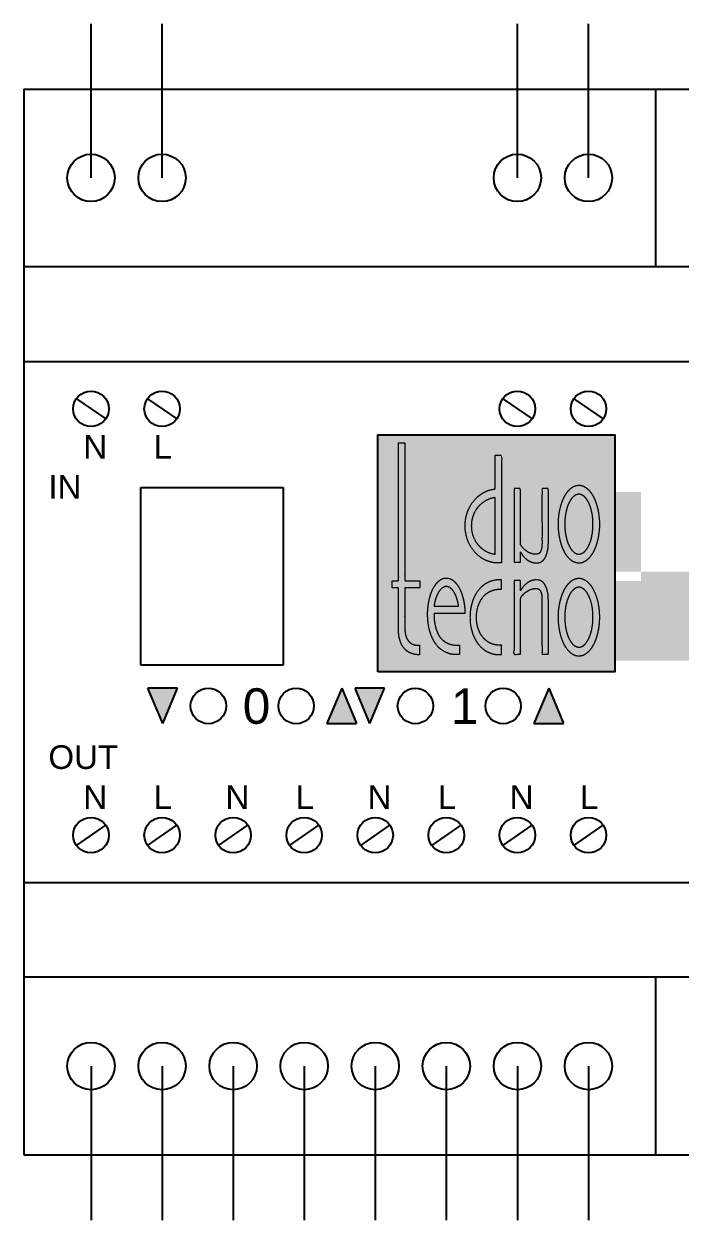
# Model space of a CAD drawing. Header units: centimetres. Extents: x 112.1 to 128.1, y 37 to 47.1.
# Drawn here: x 112.07 to 117.61, y 36.98 to 47.08 of the extents above; entities that cross this region are included whole.
import ezdxf

# ---------------------------------------------------------------- set-up
doc = ezdxf.new("R2010")
doc.units = ezdxf.units.CM
doc.layers.get('0').update_dxf_attribs({"lineweight": 25})
doc.layers.add('Layer 1', color=7, linetype='Continuous', lineweight=25)
doc.styles.add('Arial', font='arial.ttf')

# ---------------------------------------------------------------- blocks, each defined once
blk = doc.blocks.new('block 2')
at = {"layer": 'Layer 1', "linetype": 'Continuous', "lineweight": 0, "true_color": 0xcccccb}
for points in [[(610.08, -299.13), (610.08, -312.97), (610.08, -323.35), (610.08, -333.73), (610.08, -344.1), (610.09, -354.48), (610.09, -364.86), (610.09, -375.24), (610.09, -385.62), (610.1, -396), (610.1, -409.84), (611.59, -409.83), (612.7, -409.83), (613.82, -409.82), (614.93, -409.82), (616.05, -409.82), (617.17, -409.82), (618.28, -409.82), (619.4, -409.83), (620.52, -409.83), (622.01, -409.84), (622.01, -415.49), (620.52, -415.49), (619.4, -415.49), (618.28, -415.5), (617.17, -415.5), (616.05, -415.5), (614.93, -415.5), (613.82, -415.5), (612.7, -415.5), (611.59, -415.5), (610.1, -415.5), (610.1, -419.51), (610.09, -422.51), (610.09, -425.52), (610.09, -428.52), (610.09, -431.52), (610.08, -434.53), (610.08, -437.53), (610.08, -440.53), (610.08, -443.54), (610.08, -447.54), (610.09, -448.4), (610.15, -449.5), (610.27, -450.59), (610.44, -451.66), (610.66, -452.72), (610.93, -453.77), (611.25, -454.81), (611.63, -455.83), (612.06, -456.84), (612.55, -457.58), (612.84, -458.01), (613.29, -458.5), (613.75, -458.95), (614.25, -459.38), (614.76, -459.77), (615.3, -460.13), (615.87, -460.46), (616.46, -460.76), (617.07, -461.02), (617.6, -461.16), (618.11, -461.31), (618.51, -461.36), (618.92, -461.4), (619.32, -461.44), (619.72, -461.47), (620.13, -461.49), (620.53, -461.5), (620.94, -461.5), (621.35, -461.5), (621.89, -461.48), (621.88, -462.44), (621.88, -463.17), (621.88, -463.89), (621.88, -464.61), (621.88, -465.34), (621.87, -466.06), (621.87, -466.79), (621.87, -467.51), (621.87, -468.23), (621.86, -469.2), (621.16, -469.21), (619.89, -469.11), (618.66, -468.93), (617.45, -468.68), (616.27, -468.35), (615.12, -467.95), (613.99, -467.47), (612.89, -466.91), (611.82, -466.28), (611.28, -465.82), (610.58, -465.24), (609.86, -464.39), (609.18, -463.51), (608.55, -462.6), (607.98, -461.67), (607.45, -460.7), (606.97, -459.72), (606.54, -458.7), (606.16, -457.66), (605.94, -456.81), (605.7, -455.91), (605.51, -454.76), (605.35, -453.61), (605.21, -452.45), (605.1, -451.29), (605.02, -450.13), (604.96, -448.97), (604.93, -447.81), (604.92, -446.64), (604.94, -445.71), (604.94, -441.93), (604.94, -439.1), (604.94, -436.27), (604.94, -433.43), (604.94, -430.6), (604.94, -427.77), (604.94, -424.94), (604.94, -422.11), (604.94, -419.28), (604.94, -415.5), (599.81, -415.5), (599.81, -409.84), (600.45, -409.83), (600.93, -409.83), (601.41, -409.83), (601.9, -409.83), (602.38, -409.83), (602.86, -409.82), (603.34, -409.82), (603.82, -409.82), (604.3, -409.82), (604.94, -409.81), (604.94, -397.99), (604.94, -389.12), (604.94, -380.25), (604.94, -371.38), (604.94, -362.51), (604.94, -353.64), (604.94, -344.77), (604.94, -335.9), (604.94, -327.03), (604.94, -315.2), (604.93, -313.18), (604.94, -311.74), (604.94, -310.34), (604.94, -308.96), (604.94, -307.61), (604.94, -306.29), (604.93, -305), (604.92, -303.73), (604.91, -302.5), (604.9, -301.37), (604.9, -300.42), (604.89, -299.65), (604.89, -299.05), (604.9, -298.64), (604.91, -298.4), (604.92, -298.34), (604.93, -298.46), (604.95, -298.65), (604.95, -298.82), (604.94, -298.95), (604.93, -299.05), (604.9, -299.12), (604.86, -299.16), (604.82, -299.17), (604.76, -299.15), (604.73, -299.12), (604.75, -299.09), (604.83, -299.07), (604.96, -299.05), (605.14, -299.04), (605.39, -299.03), (605.68, -299.03), (606.04, -299.04), (606.42, -299.05), (606.81, -299.05), (607.22, -299.06), (607.63, -299.06), (608.05, -299.06), (608.48, -299.06), (608.92, -299.06), (609.37, -299.06), (610, -299.07)], [(682.6, -308.91), (682.59, -311.18), (682.59, -314.02), (682.59, -316.85), (682.59, -319.69), (682.59, -322.53), (682.59, -325.36), (682.59, -328.2), (682.6, -331.03), (682.6, -333.87), (682.6, -336.13), (681.79, -336.22), (680.39, -336.49), (679.02, -336.84), (677.67, -337.24), (676.35, -337.71), (675.06, -338.24), (673.79, -338.84), (672.55, -339.5), (671.34, -340.23), (670.69, -340.7), (669.92, -341.25), (668.34, -342.68), (666.87, -344.19), (665.5, -345.77), (664.25, -347.42), (663.1, -349.14), (662.07, -350.94), (661.14, -352.82), (660.32, -354.76), (660.04, -355.64), (659.73, -356.61), (659.32, -358.36), (659, -360.07), (658.76, -361.76), (658.59, -363.43), (658.5, -365.07), (658.49, -366.68), (658.56, -368.26), (658.71, -369.82), (658.94, -371.37), (659.26, -372.92), (659.66, -374.48), (660.15, -376.05), (660.72, -377.62), (661.39, -379.2), (662.14, -380.79), (662.97, -382.38), (663.54, -383.25), (664.05, -384.05), (664.49, -384.64), (664.97, -385.24), (665.48, -385.86), (666.02, -386.49), (666.59, -387.14), (667.19, -387.81), (667.83, -388.49), (668.49, -389.19), (669.23, -389.88), (670.09, -390.57), (671.07, -391.24), (672.16, -391.9), (673.37, -392.55), (674.7, -393.18), (676.15, -393.8), (677.71, -394.41), (678.66, -394.67), (679.4, -394.88), (680.33, -395.05), (681.27, -395.18), (682.22, -395.29), (683.16, -395.37), (684.11, -395.42), (685.06, -395.45), (686.01, -395.44), (686.97, -395.41), (687.73, -395.36), (687.73, -388.16), (687.73, -379.17), (687.73, -370.17), (687.73, -361.18), (687.73, -352.18), (687.73, -343.18), (687.73, -334.18), (687.73, -325.18), (687.74, -316.18), (687.75, -308.98), (687.32, -308.94), (686.78, -308.93), (686.25, -308.92), (685.71, -308.91), (685.17, -308.91), (684.64, -308.9), (684.1, -308.91), (683.57, -308.91), (683.03, -308.91)], [(697.75, -335.83), (702.84, -335.83), (702.84, -339.53), (702.84, -344.15), (702.84, -348.77), (702.84, -353.39), (702.84, -358), (702.84, -362.62), (702.84, -367.24), (702.84, -371.86), (702.84, -376.48), (702.84, -380.17), (702.83, -380.37), (702.9, -380.58), (702.99, -380.79), (703.08, -380.99), (703.19, -381.19), (703.31, -381.39), (703.43, -381.58), (703.57, -381.77), (703.72, -381.95), (703.82, -382.1), (704.18, -382.58), (704.48, -382.93), (704.81, -383.29), (705.15, -383.66), (705.52, -384.04), (705.91, -384.43), (706.32, -384.83), (706.75, -385.23), (707.2, -385.65), (707.7, -386.06), (708.27, -386.45), (708.92, -386.82), (709.64, -387.17), (710.44, -387.5), (711.31, -387.81), (712.26, -388.09), (713.29, -388.36), (713.91, -388.44), (714.21, -388.47), (714.6, -388.51), (714.98, -388.53), (715.37, -388.53), (715.75, -388.51), (716.12, -388.47), (716.5, -388.4), (716.86, -388.32), (717.23, -388.21), (717.49, -388.04), (717.79, -387.85), (718.08, -387.54), (718.36, -387.22), (718.61, -386.88), (718.84, -386.53), (719.05, -386.17), (719.23, -385.79), (719.39, -385.4), (719.54, -385), (719.62, -384.68), (719.76, -384.13), (719.87, -383.46), (719.96, -382.82), (720.04, -382.21), (720.1, -381.63), (720.15, -381.09), (720.18, -380.59), (720.2, -380.11), (720.2, -379.67), (720.2, -379.25), (720.19, -378.83), (720.19, -378.4), (720.18, -377.98), (720.18, -377.56), (720.17, -377.14), (720.17, -376.71), (720.16, -376.29), (720.17, -375.73), (720.17, -372.41), (720.17, -368.25), (720.16, -364.09), (720.16, -359.94), (720.16, -355.78), (720.16, -351.62), (720.16, -347.47), (720.17, -343.31), (720.17, -339.16), (720.19, -335.83), (720.61, -335.84), (721.14, -335.84), (721.66, -335.84), (722.19, -335.84), (722.72, -335.84), (723.25, -335.84), (723.77, -335.84), (724.3, -335.84), (724.83, -335.83), (725.25, -335.83), (725.26, -339.29), (725.26, -343.62), (725.27, -347.94), (725.27, -352.26), (725.27, -356.59), (725.27, -360.91), (725.27, -365.23), (725.27, -369.56), (725.27, -373.88), (725.27, -377.34), (725.29, -378.08), (725.28, -379.39), (725.22, -380.69), (725.13, -381.98), (724.98, -383.27), (724.8, -384.55), (724.57, -385.83), (724.29, -387.1), (723.97, -388.36), (723.72, -389.06), (723.57, -389.48), (723.25, -390.23), (722.89, -390.94), (722.48, -391.62), (722.02, -392.27), (721.52, -392.88), (720.98, -393.45), (720.39, -393.99), (719.75, -394.49), (719.33, -394.71), (718.97, -394.89), (718.69, -394.99), (718.39, -395.08), (718.07, -395.17), (717.74, -395.24), (717.4, -395.32), (717.04, -395.38), (716.66, -395.44), (716.27, -395.49), (715.86, -395.52), (715.41, -395.52), (714.93, -395.49), (714.41, -395.43), (713.86, -395.34), (713.27, -395.21), (712.65, -395.06), (712, -394.88), (711.63, -394.75), (711.03, -394.54), (710.61, -394.33), (710.17, -394.1), (709.73, -393.85), (709.28, -393.57), (708.81, -393.28), (708.34, -392.96), (707.86, -392.62), (707.37, -392.26), (706.87, -391.86), (706.36, -391.39), (705.84, -390.85), (705.32, -390.24), (704.79, -389.56), (704.25, -388.81), (703.7, -388), (703.15, -387.11), (702.86, -386.59), (702.85, -387.29), (702.84, -388.16), (702.84, -389.03), (702.83, -389.9), (702.83, -390.77), (702.83, -391.64), (702.83, -392.51), (702.83, -393.39), (702.84, -394.26), (702.84, -394.96), (702.41, -394.96), (701.88, -394.96), (701.35, -394.96), (700.82, -394.97), (700.29, -394.97), (699.76, -394.97), (699.23, -394.97), (698.69, -394.97), (698.16, -394.97), (697.73, -394.98), (697.74, -390.05), (697.74, -386.41), (697.74, -382.94), (697.74, -379.64), (697.74, -376.5), (697.74, -373.54), (697.74, -370.74), (697.74, -368.11), (697.74, -365.65), (697.74, -363.24), (697.74, -360.75), (697.74, -358.18), (697.74, -355.55), (697.74, -352.83), (697.74, -350.04), (697.75, -347.18), (697.75, -344.25), (697.75, -341.49), (697.75, -339.17), (697.75, -337.28), (697.75, -335.83), (697.75, -334.82), (697.75, -334.24), (697.75, -334.1), (697.75, -334.39), (697.75, -334.86), (697.75, -335.26), (697.75, -335.58), (697.75, -335.83), (697.75, -336.01), (697.75, -336.11), (697.75, -336.13), (697.75, -336.08), (697.75, -336), (697.75, -335.93), (697.75, -335.88), (697.75, -335.84), (697.75, -335.82), (697.75, -335.81), (697.75, -335.81)], [(765.16, -353.28), (764.95, -352.23), (764.61, -350.92), (764.24, -349.61), (763.84, -348.32), (763.4, -347.04), (762.93, -345.78), (762.42, -344.52), (761.87, -343.28), (761.29, -342.05), (760.75, -341.1), (760.44, -340.59), (759.85, -339.7), (759.22, -338.84), (758.56, -338.03), (757.85, -337.25), (757.1, -336.51), (756.31, -335.8), (755.48, -335.14), (754.62, -334.51), (754.07, -334.22), (753.63, -333.98), (753.04, -333.76), (752.44, -333.57), (751.83, -333.42), (751.22, -333.3), (750.61, -333.22), (749.99, -333.17), (749.36, -333.15), (748.73, -333.17), (748.23, -333.26), (747.78, -333.34), (747.03, -333.59), (746.3, -333.89), (745.6, -334.21), (744.92, -334.58), (744.26, -334.99), (743.62, -335.43), (743, -335.91), (742.41, -336.42), (742.1, -336.74), (741.54, -337.31), (740.92, -338.09), (740.33, -338.88), (739.76, -339.69), (739.22, -340.52), (738.71, -341.36), (738.22, -342.22), (737.76, -343.09), (737.32, -343.98), (737.01, -344.7), (736.54, -345.83), (736.23, -346.71), (735.94, -347.63), (735.64, -348.59), (735.35, -349.59), (735.06, -350.64), (734.78, -351.72), (734.5, -352.85), (734.23, -354.02), (733.98, -355.26), (733.77, -356.63), (733.6, -358.11), (733.47, -359.71), (733.39, -361.43), (733.34, -363.26), (733.34, -365.21), (733.38, -367.28), (733.45, -368.49), (733.55, -369.74), (733.74, -371.3), (733.97, -372.85), (734.24, -374.39), (734.55, -375.93), (734.89, -377.46), (735.27, -378.98), (735.7, -380.49), (736.16, -381.99), (736.62, -383.17), (736.93, -383.94), (737.36, -384.89), (737.82, -385.83), (738.31, -386.74), (738.83, -387.65), (739.38, -388.53), (739.96, -389.4), (740.57, -390.26), (741.2, -391.1), (741.79, -391.72), (742.1, -392.06), (742.71, -392.62), (743.34, -393.15), (744, -393.63), (744.68, -394.07), (745.39, -394.47), (746.13, -394.83), (746.89, -395.15), (747.67, -395.42), (748.14, -395.52), (748.58, -395.61), (749.38, -395.64), (750.15, -395.61), (750.92, -395.52), (751.67, -395.39), (752.41, -395.2), (753.14, -394.96), (753.86, -394.67), (754.56, -394.32), (754.93, -394.09), (755.38, -393.8), (756.11, -393.21), (756.8, -392.59), (757.47, -391.95), (758.1, -391.28), (758.71, -390.58), (759.28, -389.86), (759.83, -389.12), (760.35, -388.35), (760.62, -387.9), (761.15, -387), (761.71, -385.83), (762.25, -384.65), (762.75, -383.46), (763.21, -382.25), (763.65, -381.03), (764.05, -379.81), (764.43, -378.57), (764.76, -377.32), (764.99, -376.31), (765.29, -374.89), (765.64, -372.37), (765.9, -369.85), (766.06, -367.33), (766.13, -364.8), (766.1, -362.28), (765.97, -359.76), (765.75, -357.23), (765.44, -354.71)], [(641.77, -458.44), (641.2, -458.03), (640.33, -457.18), (639.51, -456.29), (638.75, -455.37), (638.04, -454.42), (637.39, -453.43), (636.79, -452.4), (636.25, -451.33), (635.76, -450.23), (635.53, -449.59), (635.24, -448.78), (634.86, -447.32), (634.52, -445.85), (634.23, -444.38), (633.98, -442.91), (633.79, -441.42), (633.64, -439.93), (633.54, -438.44), (633.49, -436.93), (633.5, -436.08), (635.57, -436.08), (638.15, -436.08), (640.74, -436.08), (643.33, -436.08), (645.91, -436.09), (648.5, -436.09), (651.08, -436.09), (653.67, -436.08), (656.25, -436.08), (658.32, -436.08), (658.33, -434.84), (658.24, -433.28), (658.1, -431.73), (657.93, -430.19), (657.73, -428.65), (657.48, -427.12), (657.19, -425.59), (656.86, -424.07), (656.5, -422.55), (656.13, -421.36), (655.89, -420.65), (655.43, -419.4), (654.92, -418.18), (654.36, -416.98), (653.75, -415.81), (653.09, -414.67), (652.38, -413.56), (651.63, -412.47), (650.82, -411.41), (650.29, -410.86), (649.97, -410.53), (649.33, -409.98), (648.67, -409.49), (647.99, -409.05), (647.28, -408.66), (646.55, -408.32), (645.79, -408.03), (645, -407.8), (644.19, -407.62), (643.71, -407.6), (643.29, -407.58), (642.56, -407.67), (641.84, -407.81), (641.14, -407.99), (640.45, -408.22), (639.78, -408.49), (639.13, -408.81), (638.5, -409.17), (637.88, -409.58), (637.56, -409.84), (637.06, -410.25), (636.5, -410.84), (635.96, -411.44), (635.44, -412.06), (634.94, -412.69), (634.46, -413.34), (634, -414), (633.56, -414.68), (633.15, -415.38), (632.85, -415.95), (632.38, -416.86), (631.89, -418.03), (631.43, -419.22), (630.99, -420.42), (630.59, -421.62), (630.22, -422.83), (629.88, -424.06), (629.58, -425.29), (629.3, -426.53), (629.13, -427.53), (628.93, -428.67), (628.77, -430.1), (628.63, -431.53), (628.53, -432.96), (628.45, -434.4), (628.4, -435.84), (628.39, -437.28), (628.4, -438.72), (628.45, -440.16), (628.54, -441.31), (628.62, -442.22), (628.71, -442.92), (628.8, -443.65), (628.91, -444.41), (629.03, -445.2), (629.15, -446.01), (629.29, -446.86), (629.44, -447.73), (629.6, -448.63), (629.81, -449.58), (630.08, -450.59), (630.43, -451.67), (630.86, -452.82), (631.36, -454.03), (631.93, -455.31), (632.58, -456.66), (633.3, -458.07), (633.8, -458.86), (634.18, -459.48), (634.94, -460.53), (635.74, -461.53), (636.59, -462.48), (637.49, -463.38), (638.44, -464.23), (639.43, -465.04), (640.47, -465.8), (641.56, -466.51), (642.23, -466.85), (642.89, -467.19), (644.12, -467.64), (645.36, -468.04), (646.61, -468.37), (647.88, -468.64), (649.16, -468.85), (650.45, -469), (651.76, -469.08), (653.08, -469.1), (653.82, -469.06), (653.83, -468.43), (653.83, -467.64), (653.83, -466.85), (653.83, -466.06), (653.83, -465.27), (653.83, -464.48), (653.83, -463.69), (653.83, -462.9), (653.82, -462.11), (653.82, -461.48), (653.19, -461.52), (652.7, -461.52), (652.2, -461.52), (651.66, -461.5), (651.11, -461.48), (650.54, -461.45), (649.95, -461.41), (649.33, -461.37), (648.7, -461.31), (648.03, -461.22), (647.33, -461.07), (646.58, -460.85), (645.8, -460.57), (644.98, -460.23), (644.12, -459.82), (643.22, -459.35), (642.28, -458.82)], [(673.94, -412.81), (674.53, -412.39), (675.01, -412.11), (675.52, -411.83), (676.05, -411.55), (676.62, -411.27), (677.21, -410.99), (677.82, -410.7), (678.47, -410.42), (679.14, -410.14), (679.86, -409.87), (680.66, -409.65), (681.53, -409.46), (682.48, -409.3), (683.51, -409.18), (684.62, -409.1), (685.8, -409.06), (687.06, -409.05), (687.79, -409.11), (687.78, -409.74), (687.78, -410.53), (687.78, -411.32), (687.78, -412.11), (687.78, -412.9), (687.78, -413.69), (687.78, -414.47), (687.79, -415.26), (687.79, -416.04), (687.79, -416.67), (687.18, -416.63), (686.1, -416.63), (685.03, -416.69), (683.97, -416.8), (682.92, -416.96), (681.89, -417.18), (680.87, -417.45), (679.86, -417.77), (678.87, -418.15), (678.33, -418.42), (677.77, -418.71), (677.36, -418.96), (676.95, -419.23), (676.53, -419.52), (676.09, -419.83), (675.65, -420.16), (675.2, -420.52), (674.74, -420.89), (674.27, -421.28), (673.79, -421.72), (673.31, -422.22), (672.83, -422.79), (672.34, -423.43), (671.85, -424.14), (671.35, -424.91), (670.85, -425.75), (670.34, -426.66), (670.09, -427.21), (669.68, -428.08), (669.43, -428.77), (669.18, -429.49), (668.94, -430.25), (668.71, -431.04), (668.48, -431.86), (668.26, -432.72), (668.04, -433.61), (667.83, -434.53), (667.65, -435.51), (667.53, -436.59), (667.47, -437.75), (667.48, -439), (667.54, -440.35), (667.66, -441.78), (667.85, -443.3), (668.09, -444.9), (668.31, -445.83), (668.49, -446.6), (668.91, -447.95), (669.4, -449.26), (669.96, -450.53), (670.58, -451.77), (671.27, -452.97), (672.03, -454.13), (672.85, -455.26), (673.74, -456.35), (674.33, -456.91), (674.75, -457.31), (675.55, -457.94), (676.38, -458.53), (677.24, -459.07), (678.12, -459.56), (679.02, -460), (679.96, -460.4), (680.91, -460.74), (681.9, -461.04), (682.47, -461.16), (682.91, -461.25), (683.46, -461.33), (684.01, -461.39), (684.56, -461.44), (685.12, -461.48), (685.67, -461.5), (686.23, -461.51), (686.79, -461.51), (687.34, -461.5), (687.79, -461.48), (687.79, -469.04), (687, -469.09), (685.58, -469.06), (684.19, -468.96), (682.82, -468.78), (681.47, -468.52), (680.13, -468.2), (678.82, -467.8), (677.53, -467.32), (676.25, -466.77), (675.57, -466.38), (674.9, -466), (673.82, -465.23), (672.82, -464.46), (671.89, -463.69), (671.04, -462.91), (670.26, -462.12), (669.55, -461.34), (668.92, -460.55), (668.36, -459.76), (667.84, -458.96), (667.35, -458.15), (666.88, -457.33), (666.43, -456.5), (666, -455.67), (665.6, -454.82), (665.21, -453.97), (664.85, -453.11), (664.6, -452.41), (664.27, -451.44), (663.93, -450.22), (663.62, -448.98), (663.34, -447.74), (663.1, -446.5), (662.89, -445.25), (662.71, -443.99), (662.56, -442.73), (662.44, -441.46), (662.36, -440.16), (662.35, -438.8), (662.39, -437.38), (662.5, -435.9), (662.66, -434.36), (662.88, -432.76), (663.17, -431.11), (663.51, -429.4), (663.77, -428.42), (663.97, -427.66), (664.38, -426.38), (664.8, -425.18), (665.23, -424.07), (665.66, -423.04), (666.1, -422.09), (666.54, -421.23), (666.99, -420.45), (667.44, -419.75), (667.89, -419.12), (668.31, -418.54), (668.71, -418), (669.08, -417.5), (669.43, -417.06), (669.75, -416.65), (670.04, -416.3), (670.32, -415.99), (670.59, -415.7), (670.88, -415.4), (671.2, -415.09), (671.55, -414.77), (671.91, -414.45), (672.3, -414.11), (672.72, -413.77), (673.16, -413.43), (673.57, -413.1), (673.9, -412.84), (674.17, -412.63), (674.35, -412.49), (674.46, -412.4), (674.5, -412.37), (674.46, -412.4), (674.34, -412.49), (674.2, -412.6), (674.08, -412.7), (673.99, -412.77), (673.91, -412.83), (673.86, -412.87), (673.84, -412.89), (673.83, -412.89), (673.85, -412.88), (673.88, -412.86), (673.9, -412.84), (673.92, -412.83), (673.93, -412.81), (673.94, -412.81), (673.94, -412.81), (673.94, -412.81)], [(709.76, -410.64), (710.21, -410.4), (711.07, -410.04), (711.93, -409.74), (712.8, -409.5), (713.68, -409.31), (714.57, -409.19), (715.46, -409.13), (716.37, -409.12), (717.29, -409.18), (717.8, -409.29), (718.17, -409.37), (718.44, -409.47), (718.71, -409.59), (718.99, -409.72), (719.28, -409.86), (719.57, -410.02), (719.86, -410.2), (720.17, -410.38), (720.47, -410.59), (720.79, -410.82), (721.1, -411.1), (721.4, -411.42), (721.71, -411.78), (722.02, -412.19), (722.33, -412.65), (722.64, -413.15), (722.94, -413.7), (723.09, -414.02), (723.41, -414.69), (723.81, -415.91), (724.16, -417.13), (724.46, -418.37), (724.72, -419.61), (724.93, -420.87), (725.09, -422.13), (725.2, -423.4), (725.26, -424.68), (725.27, -425.4), (725.27, -429.01), (725.27, -433.52), (725.27, -438.03), (725.27, -442.55), (725.27, -447.06), (725.27, -451.57), (725.27, -456.08), (725.27, -460.59), (725.26, -465.11), (725.25, -468.71), (724.83, -468.71), (724.3, -468.71), (723.77, -468.72), (723.25, -468.72), (722.72, -468.72), (722.19, -468.72), (721.67, -468.72), (721.14, -468.73), (720.61, -468.73), (720.19, -468.74), (720.18, -465.01), (720.17, -460.35), (720.17, -455.69), (720.16, -451.03), (720.16, -446.37), (720.16, -441.7), (720.16, -437.04), (720.16, -432.38), (720.17, -427.72), (720.17, -423.99), (720.14, -423.5), (720.1, -422.88), (720.04, -422.27), (719.96, -421.66), (719.86, -421.05), (719.73, -420.45), (719.58, -419.85), (719.41, -419.26), (719.22, -418.67), (718.99, -418.22), (718.86, -417.95), (718.62, -417.63), (718.37, -417.33), (718.1, -417.06), (717.81, -416.81), (717.5, -416.59), (717.17, -416.39), (716.82, -416.22), (716.45, -416.08), (716.13, -416.05), (715.65, -416.01), (715.05, -416.04), (714.46, -416.08), (713.87, -416.15), (713.29, -416.24), (712.71, -416.36), (712.13, -416.49), (711.56, -416.65), (711, -416.83), (710.56, -417.02), (710.02, -417.25), (709.12, -417.76), (708.26, -418.32), (707.43, -418.91), (706.64, -419.54), (705.88, -420.21), (705.16, -420.91), (704.47, -421.66), (703.82, -422.44), (703.49, -422.91), (703.41, -423.02), (703.31, -423.16), (703.21, -423.3), (703.12, -423.45), (703.04, -423.6), (702.97, -423.76), (702.91, -423.92), (702.86, -424.08), (702.82, -424.25), (702.84, -424.39), (702.84, -468.71), (697.73, -468.71), (697.73, -409.59), (698.16, -409.59), (698.69, -409.59), (699.23, -409.59), (699.76, -409.59), (700.29, -409.59), (700.82, -409.59), (701.35, -409.59), (701.88, -409.59), (702.41, -409.59), (702.84, -409.59), (702.84, -410.29), (702.83, -411.17), (702.83, -412.04), (702.83, -412.91), (702.83, -413.78), (702.83, -414.65), (702.84, -415.53), (702.84, -416.4), (702.85, -417.27), (702.86, -417.96), (703.16, -417.41), (703.58, -416.75), (703.99, -416.14), (704.39, -415.57), (704.77, -415.04), (705.14, -414.56), (705.51, -414.12), (705.86, -413.73), (706.2, -413.38), (706.53, -413.06), (706.87, -412.75), (707.21, -412.45), (707.55, -412.17), (707.89, -411.9), (708.23, -411.65), (708.57, -411.41), (708.92, -411.18), (709.24, -410.98), (709.5, -410.81), (709.72, -410.67), (709.88, -410.57), (709.98, -410.5), (710.04, -410.47), (710.04, -410.47), (709.98, -410.5), (709.91, -410.55), (709.85, -410.59), (709.8, -410.62), (709.76, -410.65), (709.73, -410.66), (709.71, -410.67), (709.71, -410.67), (709.72, -410.67), (709.73, -410.66), (709.75, -410.65), (709.75, -410.65), (709.76, -410.64), (709.76, -410.64), (709.77, -410.64), (709.76, -410.64)], [(765.7, -431.23), (765.57, -430.26), (765.26, -428.55), (764.9, -426.87), (764.48, -425.2), (764, -423.55), (763.46, -421.92), (762.86, -420.31), (762.21, -418.71), (761.5, -417.14), (761.02, -416.27), (760.72, -415.76), (760.17, -414.86), (759.58, -414), (758.95, -413.18), (758.28, -412.39), (757.58, -411.63), (756.84, -410.91), (756.05, -410.22), (755.24, -409.57), (754.72, -409.25), (754.34, -409.02), (753.61, -408.68), (752.87, -408.4), (752.12, -408.18), (751.37, -408.01), (750.6, -407.9), (749.83, -407.85), (749.04, -407.85), (748.25, -407.91), (747.81, -408.02), (747.3, -408.14), (746.45, -408.5), (745.64, -408.9), (744.85, -409.34), (744.1, -409.82), (743.38, -410.34), (742.69, -410.91), (742.03, -411.51), (741.4, -412.16), (741.07, -412.55), (740.51, -413.22), (739.9, -414.12), (739.32, -415.04), (738.76, -415.97), (738.23, -416.92), (737.73, -417.88), (737.26, -418.85), (736.82, -419.84), (736.4, -420.85), (736.11, -421.66), (735.75, -422.7), (735.12, -425.1), (734.58, -427.5), (734.14, -429.92), (733.8, -432.35), (733.55, -434.79), (733.41, -437.25), (733.36, -439.71), (733.41, -442.19), (733.48, -443.28), (733.55, -444.29), (733.76, -446.07), (734.02, -447.83), (734.33, -449.57), (734.7, -451.31), (735.13, -453.03), (735.61, -454.74), (736.14, -456.44), (736.73, -458.13), (737.14, -459.07), (737.4, -459.65), (737.89, -460.68), (738.43, -461.68), (739.01, -462.65), (739.63, -463.6), (740.29, -464.52), (740.98, -465.41), (741.72, -466.28), (742.5, -467.12), (743, -467.55), (743.34, -467.86), (744.02, -468.35), (744.72, -468.79), (745.43, -469.18), (746.17, -469.52), (746.93, -469.81), (747.72, -470.04), (748.52, -470.22), (749.34, -470.35), (749.82, -470.34), (750.3, -470.34), (751.12, -470.2), (751.92, -470.01), (752.7, -469.77), (753.45, -469.48), (754.19, -469.14), (754.9, -468.75), (755.59, -468.31), (756.26, -467.82), (756.6, -467.51), (757.12, -467.05), (757.71, -466.42), (758.27, -465.77), (758.82, -465.1), (759.34, -464.42), (759.84, -463.72), (760.31, -463.01), (760.77, -462.28), (761.2, -461.54), (761.52, -460.93), (761.99, -460.02), (762.48, -458.84), (762.95, -457.66), (763.39, -456.46), (763.79, -455.25), (764.17, -454.04), (764.52, -452.82), (764.84, -451.59), (765.12, -450.35), (765.31, -449.35), (765.51, -448.23), (765.76, -446.25), (765.95, -444.27), (766.08, -442.29), (766.15, -440.3), (766.17, -438.32), (766.12, -436.33), (766.02, -434.35), (765.86, -432.36)]]:
    blk.add_hatch(color=254, dxfattribs=at).paths.add_polyline_path(points)
at = {"layer": 'Layer 1', "lineweight": 5}
for points, knots in [([(610.08, -299.13), (610.08, -326.81), (610.09, -382.16), (610.1, -409.84), (613.07, -409.82), (619.03, -409.82), (622.01, -409.84), (622.01, -412.66), (622.01, -415.49), (619.03, -415.5), (613.07, -415.49), (610.1, -415.5), (610.09, -423.52), (610.08, -439.53), (610.08, -447.54), (610.09, -448.18), (610.16, -450.14), (610.53, -452.75), (611.27, -455.27), (612.18, -457.02), (612.55, -457.58), (613.42, -458.87), (616.02, -460.76), (617.6, -461.16), (618.63, -461.46), (620.8, -461.52), (621.89, -461.48), (621.87, -463.41), (621.88, -467.27), (621.86, -469.2), (621.16, -469.21), (619.02, -469.08), (616.22, -468.5), (613.59, -467.44), (611.82, -466.28), (611.28, -465.82), (610.23, -464.95), (607.72, -461.81), (606.27, -458.08), (605.94, -456.81), (605.57, -455.45), (604.96, -451.31), (604.92, -447.11), (604.94, -445.71), (604.94, -438.15), (604.95, -423.05), (604.94, -415.5), (602.37, -415.5), (599.81, -415.5), (599.81, -412.67), (599.81, -409.84), (601.09, -409.82), (603.66, -409.83), (604.94, -409.81), (604.95, -386.17), (604.94, -338.86), (604.94, -315.2), (604.92, -311.16), (604.97, -303.09), (604.89, -299.05), (604.93, -299.05), (604.96, -299.05), (606.21, -299.07), (608.74, -299.06), (610, -299.07)], [0, 0, 0, 0.147439, 0.294877, 0.294877, 0.310672, 0.326467, 0.326467, 0.341439, 0.341439, 0.357233, 0.373028, 0.373028, 0.415702, 0.458377, 0.458377, 0.461812, 0.465248, 0.468684, 0.472119, 0.475555, 0.475555, 0.483573, 0.491591, 0.491591, 0.496916, 0.502241, 0.502241, 0.511716, 0.521191, 0.521191, 0.524659, 0.528127, 0.531596, 0.535064, 0.538532, 0.538532, 0.545187, 0.551842, 0.558498, 0.558498, 0.565657, 0.572816, 0.579975, 0.579975, 0.618754, 0.657534, 0.657534, 0.67072, 0.67072, 0.685292, 0.685292, 0.691915, 0.698539, 0.698539, 0.821647, 0.944755, 0.944755, 0.965777, 0.986799, 0.986799, 0.986969, 0.986969, 0.993485, 1, 1, 1]), ([(682.6, -308.91), (682.58, -315.72), (682.6, -329.33), (682.6, -336.13), (680.98, -336.3), (676.24, -337.44), (671.99, -339.75), (670.69, -340.7), (669.73, -341.39), (667.06, -343.7), (664.07, -347.3), (661.7, -351.32), (660.39, -354.54), (660.04, -355.64), (659.49, -357.35), (658.42, -362.63), (658.52, -369.83), (660.16, -376.85), (662.55, -381.72), (663.54, -383.25), (664.18, -384.25), (666.37, -387.11), (669.93, -390.4), (674.04, -393.02), (677.47, -394.35), (678.66, -394.67), (680.86, -395.31), (685.45, -395.52), (687.73, -395.36), (687.74, -373.77), (687.72, -330.58), (687.75, -308.98), (686.46, -308.86), (683.89, -308.93), (682.6, -308.91)], [0, 0, 0, 0.075629, 0.151258, 0.151258, 0.169319, 0.18738, 0.205442, 0.205442, 0.218796, 0.232151, 0.245506, 0.25886, 0.272215, 0.272215, 0.293012, 0.313808, 0.334605, 0.355401, 0.376198, 0.376198, 0.389814, 0.40343, 0.417046, 0.430662, 0.444278, 0.444278, 0.469505, 0.494732, 0.494732, 0.733125, 0.971518, 0.971518, 0.985759, 1, 1, 1]), ([(697.75, -335.83), (700.29, -335.83), (702.84, -335.83), (702.85, -346.92), (702.84, -369.09), (702.84, -380.17), (702.82, -380.46), (703.12, -381.22), (703.67, -381.88), (703.82, -382.1), (704.27, -382.7), (705.77, -384.41), (708.16, -386.34), (710.88, -387.76), (713.13, -388.34), (713.91, -388.44), (714.35, -388.49), (715.76, -388.62), (717.09, -388.29), (717.49, -388.04), (717.93, -387.76), (718.96, -386.61), (719.49, -385.16), (719.62, -384.68), (719.76, -384.13), (720.06, -382.48), (720.19, -380.24), (720.18, -377.98), (720.16, -376.29), (720.17, -375.73), (720.18, -365.76), (720.14, -345.8), (720.19, -335.83), (721.46, -335.85), (723.98, -335.83), (725.25, -335.83), (725.28, -346.21), (725.26, -366.96), (725.27, -377.34), (725.3, -378.82), (725.15, -383.29), (724.22, -387.65), (723.72, -389.06), (723.57, -389.48), (723.04, -390.74), (722.1, -392.31), (720.89, -393.69), (719.75, -394.49), (719.33, -394.71), (718.88, -394.94), (717.48, -395.4), (715.51, -395.54), (713.52, -395.3), (712.09, -394.91), (711.63, -394.75), (710.89, -394.49), (708.81, -393.44), (706.44, -391.51), (704.45, -389.17), (703.22, -387.24), (702.86, -386.59), (702.82, -388.68), (702.84, -392.86), (702.84, -394.96), (701.57, -394.97), (699.02, -394.96), (697.73, -394.98), (697.75, -380.19), (697.74, -350.61), (697.75, -335.83)], [0, 0, 0, 0.019573, 0.019573, 0.104935, 0.190297, 0.190297, 0.192508, 0.19472, 0.196931, 0.196931, 0.203053, 0.209174, 0.215296, 0.221417, 0.227539, 0.227539, 0.231043, 0.234547, 0.238051, 0.238051, 0.241971, 0.245892, 0.249812, 0.249812, 0.254276, 0.258741, 0.263205, 0.26767, 0.272134, 0.272134, 0.351286, 0.430438, 0.430438, 0.440546, 0.450654, 0.450654, 0.533054, 0.615455, 0.615455, 0.627199, 0.638943, 0.650688, 0.650688, 0.654187, 0.657686, 0.661185, 0.664684, 0.668183, 0.668183, 0.671831, 0.675479, 0.679127, 0.682775, 0.686423, 0.686423, 0.692351, 0.698279, 0.704207, 0.710135, 0.716063, 0.716063, 0.732606, 0.749149, 0.749149, 0.759178, 0.769207, 0.769207, 0.884603, 1, 1, 1]), ([(765.16, -353.28), (764.52, -350.12), (762.39, -343.93), (760.75, -341.1), (760.13, -340.08), (758.01, -337.1), (755.17, -334.8), (754.07, -334.22), (752.75, -333.5), (749.72, -333), (748.23, -333.26), (747.34, -333.42), (744.82, -334.42), (742.72, -336.11), (742.1, -336.74), (740.42, -338.46), (737.94, -342.53), (737.01, -344.7), (736.42, -346.11), (734.96, -350.43), (733.78, -356.38), (733.29, -362.43), (733.36, -366.98), (733.45, -368.49), (733.74, -372.23), (735.23, -379.64), (736.62, -383.17), (737.54, -385.48), (740.04, -389.86), (741.79, -391.72), (742.41, -392.4), (744.57, -394.23), (747.2, -395.33), (748.14, -395.52), (749.02, -395.71), (751.71, -395.62), (754.19, -394.56), (754.93, -394.09), (755.84, -393.52), (758.23, -391.4), (760.08, -388.79), (760.62, -387.9), (762.22, -385.21), (764.32, -379.33), (764.99, -376.31), (765.59, -373.48), (766.53, -364.82), (765.72, -356.13), (765.16, -353.28)], [0, 0, 0, 0.051126, 0.102253, 0.102253, 0.120905, 0.139558, 0.15821, 0.15821, 0.180847, 0.203485, 0.203485, 0.217074, 0.230662, 0.244251, 0.244251, 0.281276, 0.318301, 0.318301, 0.342204, 0.366107, 0.39001, 0.413914, 0.437817, 0.437817, 0.49714, 0.556464, 0.556464, 0.595409, 0.634355, 0.634355, 0.648495, 0.662635, 0.676775, 0.676775, 0.690044, 0.703313, 0.716582, 0.716582, 0.732907, 0.749231, 0.765555, 0.765555, 0.81429, 0.863024, 0.863024, 0.908683, 0.954341, 1, 1, 1]), ([(682.56, -388.48), (681.01, -388.28), (676.5, -387), (672.58, -384.52), (671.42, -383.51), (670.47, -382.69), (667.92, -379.94), (665.42, -375.65), (663.87, -370.96), (663.46, -367.3), (663.45, -366.08), (663.43, -364.98), (663.68, -361.67), (664.83, -357.39), (666.75, -353.38), (668.76, -350.69), (669.52, -349.87), (670.14, -349.17), (672.19, -347.27), (675.36, -345.24), (678.85, -343.78), (681.63, -343.15), (682.58, -343.03), (682.61, -351.61), (682.58, -368.77), (682.6, -377.34), (682.58, -380.13), (682.62, -385.7), (682.56, -388.48)], [0, 0, 0, 0.035112, 0.070224, 0.105336, 0.105336, 0.134143, 0.16295, 0.191756, 0.220563, 0.24937, 0.24937, 0.275331, 0.301292, 0.327253, 0.353214, 0.379175, 0.379175, 0.400672, 0.422169, 0.443666, 0.465163, 0.48666, 0.48666, 0.680286, 0.873912, 0.873912, 0.936956, 1, 1, 1]), ([(760.55, -371.81), (760.3, -373.36), (759.26, -378.02), (757.32, -382.38), (756.48, -383.73), (756.23, -384.11), (755.43, -385.24), (754.14, -386.6), (752.63, -387.69), (751.32, -388.2), (750.85, -388.3), (750.2, -388.46), (748.25, -388.34), (746.5, -387.42), (745.99, -387.03), (745.25, -386.46), (743.37, -384.39), (742.04, -381.95), (741.66, -381.12), (740.34, -378.22), (738.94, -372.03), (738.64, -368.91), (738.33, -365.32), (738.7, -358.12), (739.44, -354.59), (739.72, -353.3), (740.79, -349.45), (742.55, -345.84), (743.29, -344.72), (743.53, -344.36), (744.32, -343.32), (745.55, -342.06), (746.98, -341.06), (748.23, -340.58), (748.67, -340.48), (749.26, -340.36), (751.07, -340.42), (752.72, -341.16), (753.21, -341.5), (753.98, -342.05), (755.93, -344.05), (757.32, -346.47), (757.71, -347.29), (758.96, -349.92), (760.38, -355.56), (760.75, -358.41), (761.12, -361.76), (761.04, -368.49), (760.55, -371.81)], [0, 0, 0, 0.033185, 0.06637, 0.099555, 0.099555, 0.108857, 0.118158, 0.127459, 0.136761, 0.146062, 0.146062, 0.158889, 0.171717, 0.184545, 0.184545, 0.203501, 0.222457, 0.241413, 0.241413, 0.307527, 0.37364, 0.37364, 0.449583, 0.525526, 0.525526, 0.553319, 0.581111, 0.608904, 0.608904, 0.617703, 0.626502, 0.635301, 0.644099, 0.652898, 0.652898, 0.66453, 0.676161, 0.687792, 0.687792, 0.706277, 0.724762, 0.743247, 0.743247, 0.802295, 0.861343, 0.861343, 0.930671, 1, 1, 1]), ([(641.77, -458.44), (640.64, -457.61), (637.8, -454.57), (635.99, -450.87), (635.53, -449.59), (634.37, -446.33), (633.47, -439.5), (633.5, -436.08), (639.7, -436.08), (652.12, -436.09), (658.32, -436.08), (658.34, -432.35), (657.24, -424.93), (656.13, -421.36), (655.65, -419.93), (653.95, -415.7), (651.35, -411.96), (650.29, -410.86), (649.64, -410.2), (647.39, -408.46), (644.67, -407.64), (643.71, -407.6), (642.87, -407.56), (640.38, -408.02), (638.21, -409.32), (637.56, -409.84), (636.05, -411.09), (633.75, -414.24), (632.85, -415.95), (631.44, -418.68), (629.65, -424.53), (629.13, -427.53), (628.55, -430.94), (628.26, -437.85), (628.54, -441.31), (628.64, -442.45), (629.07, -445.88), (630.07, -450.4), (631.59, -454.77), (633.18, -457.87), (633.8, -458.86), (634.56, -460.1), (637.29, -463.56), (640.89, -466.18), (642.23, -466.85), (643.55, -467.53), (647.82, -468.91), (652.33, -469.14), (653.82, -469.06), (653.84, -467.17), (653.82, -463.38), (653.82, -461.48), (653.04, -461.53), (650.64, -461.53), (647.48, -461.07), (644.47, -460.09), (642.41, -458.91), (641.77, -458.44)], [0, 0, 0, 0.017119, 0.034239, 0.051358, 0.051358, 0.095126, 0.138894, 0.138894, 0.218107, 0.29732, 0.29732, 0.344919, 0.392518, 0.392518, 0.411622, 0.430726, 0.44983, 0.44983, 0.461297, 0.472765, 0.484233, 0.484233, 0.494384, 0.504535, 0.514686, 0.514686, 0.538822, 0.562958, 0.562958, 0.601517, 0.640075, 0.640075, 0.683875, 0.727675, 0.727675, 0.74215, 0.756625, 0.7711, 0.785576, 0.800051, 0.800051, 0.818004, 0.835956, 0.853909, 0.853909, 0.871831, 0.889753, 0.907675, 0.907675, 0.93031, 0.952944, 0.952944, 0.962356, 0.971767, 0.981178, 0.990589, 1, 1, 1]), ([(673.94, -412.81), (674.68, -412.29), (677.05, -410.93), (680.49, -409.7), (684.12, -409.06), (686.87, -409.04), (687.79, -409.11), (687.77, -411.01), (687.79, -414.79), (687.79, -416.67), (686.57, -416.58), (682.88, -416.75), (679.4, -417.87), (678.33, -418.42), (676.92, -419.13), (673.26, -421.99), (670.73, -425.85), (670.09, -427.21), (669.58, -428.3), (668.37, -431.68), (667.55, -436.38), (667.51, -441.14), (668.04, -444.67), (668.31, -445.83), (668.67, -447.37), (670.31, -451.9), (673.16, -455.8), (674.33, -456.91), (676, -458.51), (680.17, -460.7), (682.47, -461.16), (683.78, -461.44), (686.45, -461.55), (687.79, -461.48), (687.79, -465.26), (687.79, -469.04), (686.2, -469.15), (681.4, -468.83), (676.93, -467.17), (675.57, -466.38), (674.56, -465.81), (671.78, -463.78), (668.73, -460.4), (666.32, -456.55), (664.97, -453.45), (664.6, -452.41), (664.1, -450.96), (662.94, -446.53), (662.29, -440.47), (662.54, -434.38), (663.38, -429.89), (663.77, -428.42), (664.07, -427.29), (665.22, -423.93), (667.39, -419.7), (670.25, -415.9), (672.94, -413.51), (673.94, -412.81)], [0, 0, 0, 0.014068, 0.028137, 0.042205, 0.056273, 0.070341, 0.070341, 0.099522, 0.128704, 0.128704, 0.147568, 0.166431, 0.185295, 0.185295, 0.209758, 0.23422, 0.258682, 0.258682, 0.278186, 0.29769, 0.317193, 0.336697, 0.356201, 0.356201, 0.382172, 0.408143, 0.434114, 0.434114, 0.471134, 0.508155, 0.508155, 0.529158, 0.550161, 0.550161, 0.609591, 0.609591, 0.634581, 0.659571, 0.684561, 0.684561, 0.702966, 0.721371, 0.739776, 0.758181, 0.776586, 0.776586, 0.801867, 0.827147, 0.852428, 0.877708, 0.902989, 0.902989, 0.922391, 0.941793, 0.961196, 0.980598, 1, 1, 1]), ([(709.76, -410.64), (710.67, -410.16), (713.63, -409.08), (716.77, -409.07), (717.8, -409.29), (718.27, -409.39), (719.57, -409.9), (721.04, -411.02), (722.23, -412.43), (722.91, -413.62), (723.09, -414.02), (723.72, -415.35), (724.94, -419.57), (725.25, -423.95), (725.27, -425.4), (725.26, -436.23), (725.28, -457.89), (725.25, -468.71), (723.98, -468.71), (721.46, -468.72), (720.19, -468.74), (720.15, -457.55), (720.17, -435.18), (720.17, -423.99), (720.13, -423.26), (719.96, -421.03), (719.33, -418.89), (718.99, -418.22), (718.79, -417.81), (717.91, -416.68), (716.61, -416.09), (716.13, -416.05), (714.7, -415.94), (711.86, -416.47), (710.56, -417.02), (709.47, -417.48), (706.49, -419.37), (704.15, -421.97), (703.49, -422.91), (703.38, -423.07), (703, -423.58), (702.81, -424.18), (702.84, -424.39), (702.84, -446.55), (702.84, -468.71), (700.28, -468.71), (697.73, -468.71), (697.73, -439.15), (697.73, -409.59), (699.02, -409.59), (701.57, -409.58), (702.84, -409.59), (702.84, -411.69), (702.82, -415.88), (702.86, -417.96), (703.47, -416.87), (705.65, -413.72), (708.62, -411.27), (709.76, -410.64)], [0, 0, 0, 0.007904, 0.015808, 0.023712, 0.023712, 0.027298, 0.030884, 0.03447, 0.038056, 0.041642, 0.041642, 0.053523, 0.065405, 0.077286, 0.077286, 0.166179, 0.255072, 0.255072, 0.265523, 0.275973, 0.275973, 0.367831, 0.459688, 0.459688, 0.465708, 0.471728, 0.477748, 0.477748, 0.481393, 0.485039, 0.488685, 0.488685, 0.499374, 0.510064, 0.510064, 0.51903, 0.527997, 0.536963, 0.536963, 0.538513, 0.540062, 0.541612, 0.541612, 0.698112, 0.698112, 0.716136, 0.716136, 0.924898, 0.924898, 0.933971, 0.943043, 0.943043, 0.958008, 0.972974, 0.972974, 0.981982, 0.990991, 1, 1, 1]), ([(765.7, -431.23), (765.44, -429.29), (764.23, -423.49), (761.98, -418), (761.02, -416.27), (760.43, -415.24), (758.43, -412.26), (755.75, -409.88), (754.72, -409.25), (753.96, -408.79), (751.41, -407.77), (748.69, -407.8), (747.81, -408.02), (746.78, -408.26), (743.97, -409.62), (741.72, -411.78), (741.07, -412.55), (739.39, -414.57), (736.98, -419.22), (736.11, -421.66), (735.2, -424.26), (733.44, -432.31), (733.3, -440.55), (733.48, -443.28), (733.78, -447.33), (735.51, -455.31), (737.14, -459.07), (737.65, -460.24), (739.47, -463.69), (742, -466.68), (743, -467.55), (743.69, -468.16), (746.08, -469.72), (748.86, -470.35), (749.82, -470.34), (750.78, -470.34), (753.54, -469.69), (755.91, -468.12), (756.6, -467.51), (758.17, -466.14), (760.58, -462.76), (761.52, -460.93), (762.93, -458.2), (764.76, -452.34), (765.31, -449.35), (766.12, -444.87), (766.32, -435.74), (765.7, -431.23)], [0, 0, 0, 0.029931, 0.059863, 0.089794, 0.089794, 0.107551, 0.125308, 0.143065, 0.143065, 0.15619, 0.169315, 0.182441, 0.182441, 0.197711, 0.212982, 0.228252, 0.228252, 0.268147, 0.308042, 0.308042, 0.350473, 0.392905, 0.435337, 0.435337, 0.498443, 0.561549, 0.561549, 0.581359, 0.601169, 0.620978, 0.620978, 0.634809, 0.64864, 0.66247, 0.66247, 0.676301, 0.690132, 0.703962, 0.703962, 0.735224, 0.766486, 0.766486, 0.813182, 0.859879, 0.859879, 0.92994, 1, 1, 1]), ([(636.43, -420.23), (636.64, -419.83), (637.32, -418.62), (638.41, -417.11), (639.73, -415.8), (640.93, -415.06), (641.37, -414.86), (641.96, -414.59), (643.89, -414.32), (645.72, -414.98), (646.25, -415.32), (646.99, -415.81), (648.84, -417.63), (650.15, -419.88), (650.51, -420.65), (651.6, -422.93), (652.91, -427.81), (653.26, -430.29), (648.31, -430.3), (638.45, -430.29), (633.5, -430.31), (633.82, -427.7), (635.26, -422.6), (636.43, -420.23)], [0, 0, 0, 0.016766, 0.033532, 0.050297, 0.067063, 0.083829, 0.083829, 0.10637, 0.128911, 0.151453, 0.151453, 0.182994, 0.214536, 0.246078, 0.246078, 0.339528, 0.432978, 0.432978, 0.61819, 0.803403, 0.803403, 0.901701, 1, 1, 1]), ([(759.21, -452.33), (758.67, -454.05), (757.2, -457.37), (756.18, -458.86), (755.46, -459.91), (753.67, -461.76), (752.52, -462.36), (752.03, -462.63), (750.38, -463.18), (748.67, -463.03), (748.12, -462.84), (747.34, -462.58), (745.3, -461.29), (743.76, -459.43), (743.31, -458.78), (741.92, -456.69), (740.15, -451.98), (739.58, -449.55), (738.5, -444.71), (738.39, -434.73), (739.31, -429.86), (739.82, -427.36), (741.45, -422.47), (742.77, -420.23), (743.01, -419.83), (743.8, -418.63), (745.08, -417.16), (746.59, -415.95), (747.92, -415.34), (748.4, -415.2), (749.05, -415.02), (751.07, -415.05), (752.9, -415.94), (753.42, -416.33), (754.16, -416.87), (756.02, -418.85), (757.35, -421.2), (757.73, -422), (758.59, -423.85), (760.4, -429.65), (761.01, -435.68), (761.06, -437.69), (761.17, -441.38), (760.31, -448.78), (759.21, -452.33)], [0, 0, 0, 0.035243, 0.070485, 0.070485, 0.095194, 0.119903, 0.119903, 0.130687, 0.141471, 0.152256, 0.152256, 0.167798, 0.18334, 0.198881, 0.198881, 0.248472, 0.298063, 0.298063, 0.396784, 0.495505, 0.495505, 0.546328, 0.59715, 0.59715, 0.606343, 0.615535, 0.624728, 0.633921, 0.643114, 0.643114, 0.655578, 0.668042, 0.680507, 0.680507, 0.69793, 0.715354, 0.732778, 0.732778, 0.772759, 0.812739, 0.85272, 0.85272, 0.92636, 1, 1, 1])]:
    blk.add_open_spline(points, degree=2, knots=knots, dxfattribs=at)

msp = doc.modelspace()

# ---------------------------------------------------------------- hatches: boundary and pattern name
at = {"linetype": 'Continuous', "lineweight": 5}
h = msp.add_hatch(color=256, dxfattribs=at)
h.set_gradient(color1=(255, 0, 0), color2=(255, 0, 0))
h.paths.add_polyline_path([(117.055, 41.704), (115.281, 41.704), (115.281, 42.454), (115.693, 42.454), (115.693, 42.377), (117.055, 42.377), (117.055, 41.704), (117.864, 41.704), (117.864, 42.454), (117.276, 42.454), (117.276, 43.127), (117.055, 43.127), (117.055, 43.61), (115.055, 43.61), (115.055, 41.61), (117.055, 41.61)])
h.paths.add_polyline_path([(117.055, 42.377), (117.055, 42.454), (115.693, 42.454), (115.693, 43.127), (117.055, 43.127), (117.055, 42.454), (117.276, 42.454), (117.276, 42.377)])
at = {"linetype": 'Continuous', "lineweight": 0, "true_color": 0xed1f24}
msp.add_hatch(color=240, dxfattribs=at).paths.add_polyline_path([(115.055, 41.61), (115.055, 43.61), (117.055, 43.61), (117.055, 41.61)])
at = {"linetype": 'Continuous', "lineweight": 5}
h = msp.add_hatch(color=256, dxfattribs=at)
h.set_gradient(color1=(255, 255, 255))
h.paths.add_polyline_path([(113.239, 41.174), (113.364, 41.471), (113.114, 41.471)])
h = msp.add_hatch(color=256, dxfattribs=at)
h.set_gradient(color1=(255, 255, 255))
h.paths.add_polyline_path([(114.75, 41.471), (114.625, 41.174), (114.875, 41.174)])
h = msp.add_hatch(color=256, dxfattribs=at)
h.set_gradient(color1=(255, 255, 255))
h.paths.add_polyline_path([(114.987, 41.174), (115.112, 41.471), (114.862, 41.471)])
h = msp.add_hatch(color=256, dxfattribs=at)
h.set_gradient(color1=(255, 255, 255))
h.paths.add_polyline_path([(116.498, 41.471), (116.373, 41.174), (116.623, 41.174)])

# ---------------------------------------------------------------- linework, layer by layer
for p, q in [((112.633, 45.78), (112.633, 47.08)), ((113.233, 45.78), (113.233, 47.08)), ((116.233, 45.78), (116.233, 47.08)), ((116.833, 45.78), (116.833, 47.08)), ((112.067, 46.53), (128.067, 46.53)), ((112.067, 46.53), (112.067, 37.53)), ((112.067, 46.53), (128.067, 46.53)), ((112.067, 46.53), (112.067, 37.53)), ((117.4, 46.53), (117.4, 45.03)), ((128.067, 45.03), (112.067, 45.03)), ((112.067, 45.03), (112.067, 44.23)), ((128.067, 45.03), (112.067, 45.03)), ((112.067, 45.03), (112.067, 44.23)), ((112.067, 44.23), (128.067, 44.23)), ((112.067, 44.23), (128.067, 44.23)), ((112.51, 43.915), (112.757, 43.744)), ((113.11, 43.915), (113.357, 43.744)), ((116.11, 43.915), (116.357, 43.744)), ((116.71, 43.915), (116.957, 43.744)), ((115.055, 41.61), (115.055, 43.61)), ((115.055, 43.61), (117.055, 43.61)), ((117.055, 43.61), (117.055, 41.61)), ((113.055, 42.416), (113.055, 43.166)), ((113.055, 43.166), (114.255, 43.166)), ((114.255, 43.166), (114.255, 41.666)), ((113.055, 41.666), (113.055, 42.416)), ((114.255, 41.666), (113.055, 41.666)), ((117.055, 41.61), (115.055, 41.61)), ((113.364, 41.471), (113.114, 41.471)), ((113.239, 41.174), (113.114, 41.471)), ((113.239, 41.174), (113.364, 41.471)), ((114.75, 41.471), (114.625, 41.174)), ((114.75, 41.471), (114.875, 41.174)), ((115.112, 41.471), (114.862, 41.471)), ((114.987, 41.174), (114.862, 41.471)), ((114.987, 41.174), (115.112, 41.471)), ((116.498, 41.471), (116.373, 41.174)), ((116.498, 41.471), (116.623, 41.174)), ((114.625, 41.174), (114.875, 41.174)), ((116.373, 41.174), (116.623, 41.174)), ((112.51, 40.144), (112.757, 40.315)), ((113.11, 40.144), (113.357, 40.315)), ((113.71, 40.144), (113.957, 40.315)), ((114.31, 40.144), (114.557, 40.315)), ((114.91, 40.144), (115.157, 40.315)), ((115.51, 40.144), (115.757, 40.315)), ((116.11, 40.144), (116.357, 40.315)), ((116.71, 40.144), (116.957, 40.315)), ((112.067, 39.83), (128.067, 39.83)), ((112.067, 39.83), (128.067, 39.83)), ((128.067, 39.03), (112.067, 39.03)), ((128.067, 39.03), (112.067, 39.03)), ((117.4, 39.03), (117.4, 37.53)), ((112.633, 38.28), (112.633, 36.98)), ((113.233, 38.28), (113.233, 36.98)), ((113.833, 38.28), (113.833, 36.98)), ((114.433, 38.28), (114.433, 36.98)), ((115.033, 38.28), (115.033, 36.98)), ((115.633, 38.28), (115.633, 36.98)), ((116.233, 38.28), (116.233, 36.98)), ((116.833, 38.28), (116.833, 36.98)), ((112.067, 37.53), (128.067, 37.53)), ((112.067, 37.53), (128.067, 37.53))]:
    msp.add_line(p, q)
at = {"flags": 128}
msp.add_lwpolyline([(115.055, 41.61), (115.055, 43.61), (117.055, 43.61), (117.055, 41.61)], close=True, dxfattribs=at)
for centre, radius in [((112.633, 45.78), 0.2), ((113.233, 45.78), 0.2), ((116.233, 45.78), 0.2), ((116.833, 45.78), 0.2), ((112.633, 43.83), 0.15), ((113.233, 43.83), 0.15), ((116.233, 43.83), 0.15), ((116.833, 43.83), 0.15), ((113.624, 41.321), 0.15), ((114.365, 41.321), 0.15), ((115.372, 41.321), 0.15), ((116.113, 41.321), 0.15), ((112.633, 40.23), 0.15), ((113.233, 40.23), 0.15), ((113.833, 40.23), 0.15), ((114.433, 40.23), 0.15), ((115.033, 40.23), 0.15), ((115.633, 40.23), 0.15), ((116.233, 40.23), 0.15), ((116.833, 40.23), 0.15), ((112.633, 38.28), 0.2), ((113.233, 38.28), 0.2), ((113.833, 38.28), 0.2), ((114.433, 38.28), 0.2), ((115.033, 38.28), 0.2), ((115.633, 38.28), 0.2), ((116.233, 38.28), 0.2), ((116.833, 38.28), 0.2)]:
    msp.add_circle(centre, radius)

# ---------------------------------------------------------------- block references
at = {"layer": 'Layer 1', "xscale": 0.01051946066145449, "yscale": 0.01051946066145449, "zscale": 0.01051946066145449}
msp.add_blockref('block 2', (108.865, 46.689), dxfattribs=at)

# ---------------------------------------------------------------- texts
at = {"attachment_point": 1, "line_spacing_factor": 0.25, "style": 'Arial'}
for s, insert, char_height in [('N', (112.568, 43.609), 0.2), ('L', (113.161, 43.609), 0.2), ('IN', (112.273, 43.27), 0.2), ('0', (113.914, 41.47), 0.3), ('1', (115.672, 41.47), 0.3), ('OUT', (112.273, 40.989), 0.2), ('N', (112.568, 40.651), 0.2), ('L', (113.161, 40.651), 0.2), ('N', (113.768, 40.651), 0.2), ('L', (114.361, 40.651), 0.2), ('N', (114.968, 40.651), 0.2), ('L', (115.561, 40.651), 0.2), ('N', (116.168, 40.651), 0.2), ('L', (116.761, 40.651), 0.2)]:
    msp.add_mtext(s, dxfattribs=dict(at, insert=insert, char_height=char_height))

doc.saveas('drawing.dxf')
